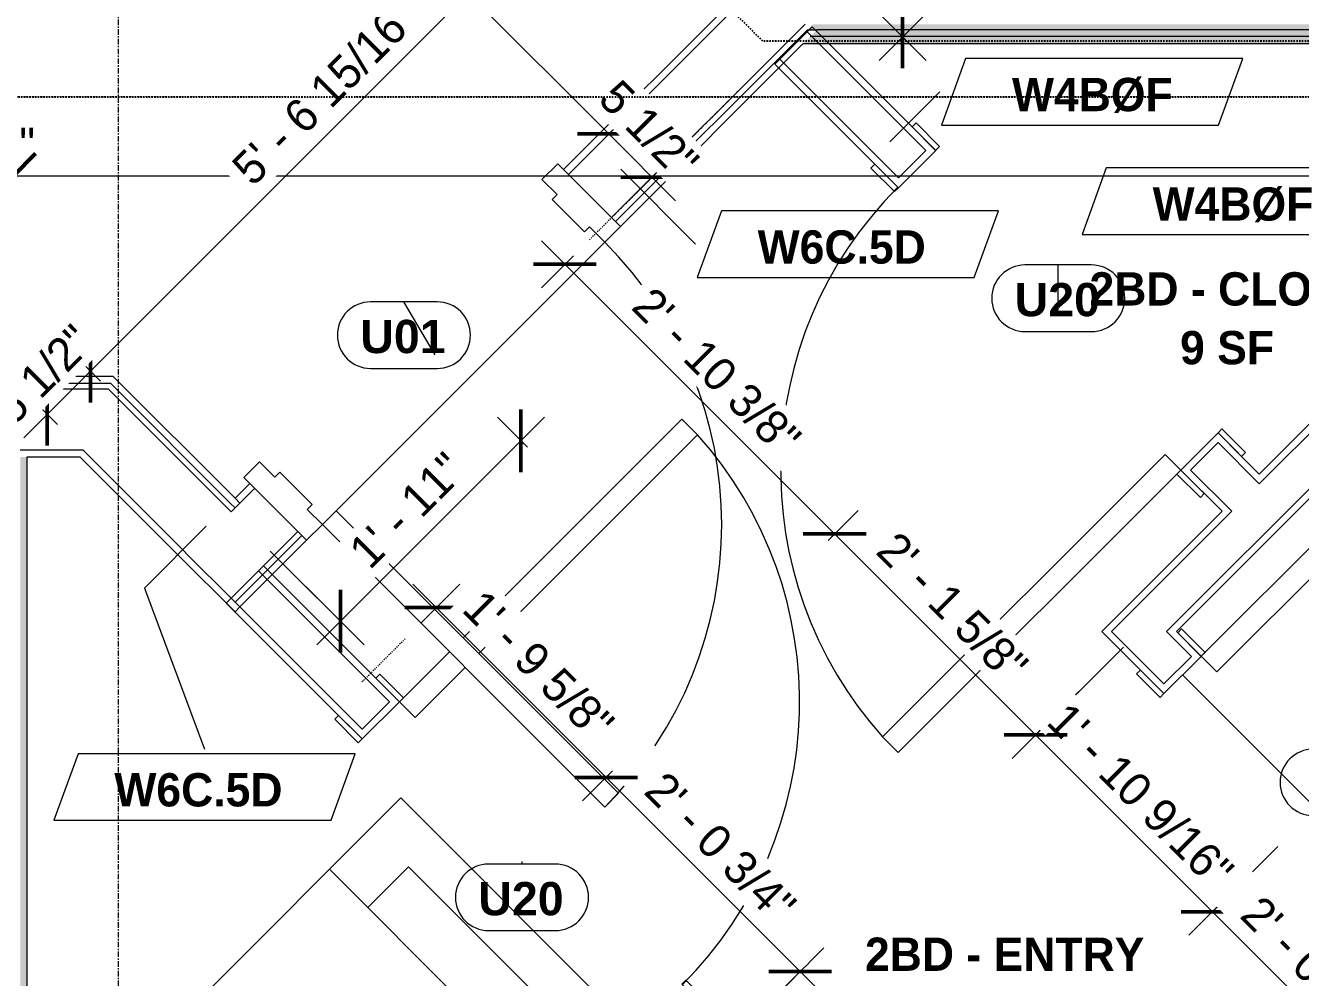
# Model space of a CAD drawing. Header units: inches. Extents: x -4058 to -1781, y 9814 to 12264.
# Drawn here: x -2508.7 to -2393.8, y 11593.7 to 11679.5 of the extents above; entities that cross this region are included whole.
import ezdxf

# ---------------------------------------------------------------- set-up
doc = ezdxf.new("R2010")
doc.units = ezdxf.units.IN
doc.header["$MEASUREMENT"] = 0
for name, pattern in [('Aligning Line 1_8_', [0.25, 0.125, -0.125]), ('Dash 3_32_', [0.1875, 0.09375, -0.09375]), ('Dash_2_', [0.25, 0.125, -0.125]), ('Grid Line 1_2_', [0.875, 0.5, -0.125, 0.125, -0.125])]:
    doc.linetypes.add(name, pattern=pattern)
for name, color, linetype, lineweight in [('0-1', 7, 'Continuous', 5), ('0-2', 7, 'Continuous', 9), ('A-ANNO-DIMS', 211, 'Continuous', 9), ('A-ANNO-DIMS-32', 211, 'Continuous', 9), ('A-AREA-IDEN', 2, 'Continuous', 9), ('A-DETL-1', 90, 'Dash 3_32_', 9), ('A-DOOR-1', 7, 'Continuous', 9), ('A-DOOR-2', 31, 'Continuous', 9), ('A-DOOR-FRAM-1', 7, 'Continuous', 9), ('A-DOOR-IDEN', 31, 'Continuous', 9), ('A-FLOR-2', 192, 'Continuous', 9), ('A-WALL-1', 7, 'Continuous', 9), ('A-WALL-2', 113, 'Continuous', 9), ('A-WALL-IDEN', 211, 'Continuous', 9), ('G-ANNO-SYMB', 111, 'Aligning Line 1_8_', 9), ('I-WALL-1', 1, 'Continuous', 18), ('I-WALL-2', 10, 'Continuous', 5), ('I-WALL-3', 7, 'Continuous', 9), ('P-SANR-FIXT', 6, 'Continuous', 9), ('S-GRID-1', 1, 'Grid Line 1_2_', 9)]:
    doc.layers.add(name, color=color, linetype=linetype, lineweight=lineweight)
doc.layers.add('0-3', color=250, linetype='Dash_2_')
doc.styles.add('Arial_B', font='arialbd.ttf', dxfattribs={"height": 3})
doc.styles.add('Century Gothic', font='ufonts.com_century-gothic.ttf', dxfattribs={"height": 3})
doc.styles.add('Century Gothic_B_1', font='GOTHICB.TTF', dxfattribs={"height": 3})
doc.dimstyles.new('THE_DIMENSION_STRING', dxfattribs={"dimscale": 12, "dimtxt": 3.132505, "dimasz": 0.333333, "dimexe": 0.25, "dimexo": 0.166667, "dimgap": 0.041667, "dimtad": 1, "dimdec": 4, "dimrnd": 0.0625, "dimzin": 3, "dimdsep": 46, "dimlunit": 4, "dimtxsty": 'Century Gothic', "dimblk1": 'OBLIQUE', "dimblk2": 'OBLIQUE', "dimsah": 1, "dimcen": 0.09, "dimdle": 0.25, "dimazin": 0, "dimtfac": 1, "dimtdec": 4, "dimtix": 1, "dimtmove": 0, "dimatfit": 3, "dimfxl": 1, "dimtvp": 1, "dimtfill": 1, "dimfrac": 2, "dimtolj": 1, "dimtzin": 0, "dimarcsym": 2})
doc.dimstyles.new('THE_DIMENSION_STRING_3', dxfattribs={"dimscale": 12, "dimtxt": 3.132505, "dimasz": 0.333333, "dimexe": 0.25, "dimexo": 0.166667, "dimgap": 0.041667, "dimtad": 1, "dimdec": 4, "dimrnd": 0.0625, "dimzin": 3, "dimdsep": 46, "dimlunit": 4, "dimtxsty": 'Century Gothic', "dimblk1": 'OBLIQUE', "dimblk2": 'OBLIQUE', "dimsah": 1, "dimcen": 0.09, "dimdle": 0.25, "dimazin": 0, "dimtfac": 1, "dimtdec": 4, "dimtix": 1, "dimtmove": 0, "dimatfit": 3, "dimfxl": 1, "dimtvp": 1, "dimtfill": 1, "dimfrac": 2, "dimtolj": 1, "dimtzin": 0, "dimarcsym": 2})
doc.dimstyles.new('THE_DIMENSION_STRING_4', dxfattribs={"dimscale": 12, "dimtxt": 3.132505, "dimasz": 0.333333, "dimexe": 0.25, "dimexo": 0.166667, "dimgap": 0.041667, "dimtad": 1, "dimdec": 4, "dimrnd": 0.0625, "dimzin": 3, "dimdsep": 46, "dimlunit": 4, "dimtxsty": 'Century Gothic', "dimblk1": 'OBLIQUE', "dimblk2": 'OBLIQUE', "dimsah": 1, "dimcen": 0.09, "dimdle": 0.25, "dimazin": 0, "dimtfac": 1, "dimtdec": 4, "dimtix": 1, "dimtmove": 0, "dimatfit": 3, "dimfxl": 1, "dimtvp": 1, "dimtfill": 1, "dimfrac": 2, "dimtolj": 1, "dimtzin": 0, "dimarcsym": 2})

# ---------------------------------------------------------------- blocks, each defined once
blk = doc.blocks.new('HOLLOW METAL - UNIT DOOR-2191978-UNIT PLANS - 1ST FLOOR')
at = {"layer": 'A-DOOR-1'}
for p, q in [((18, 39.875), (16.25, 39.875)), ((16.25, 39.875), (16.25, 3.875)), ((18, 3.875), (18, 39.875)), ((16.25, 3.875), (18, 3.875))]:
    blk.add_line(p, q, dxfattribs=at)
blk.add_arc((18, 3.875), 36, 90, 180, dxfattribs=at)
at = {"layer": 'A-DOOR-FRAM-1'}
for p, q in [((-18, 3.875), (-20, 3.875)), ((-20, 3.875), (-20, -4.125)), ((-18, 1.9375), (-18, 3.875)), ((18, 3.875), (18, 1.9375)), ((20, 3.875), (18, 3.875)), ((20, -4.125), (20, 3.875)), ((-17.375, 1.9375), (-18, 1.9375)), ((-17.375, -2.1875), (-17.375, 1.9375)), ((18, 1.9375), (17.375, 1.9375)), ((17.375, 1.9375), (17.375, -2.1875)), ((-18, -4.125), (-18, -2.1875)), ((-18, -2.1875), (-17.375, -2.1875)), ((17.375, -2.1875), (18, -2.1875)), ((18, -2.1875), (18, -4.125)), ((-20, -4.125), (-18, -4.125)), ((18, -4.125), (20, -4.125))]:
    blk.add_line(p, q, dxfattribs=at)
blk = doc.blocks.new('CTR - 1st Phase - Common Walls_rvt-1-UNIT PLANS - 1ST FLOOR')
at = {"layer": 'I-WALL-1'}
blk.add_hatch(color=256, dxfattribs=at).paths.add_polyline_path([(-2104.82, 11677.86), (-2104.82, 11678.49), (-2437.97, 11678.49), (-2438.6, 11677.86), (-2156.62, 11677.86)], flags=0)
at = {"layer": 'I-WALL-2'}
for points in [[(-2104.82, 11679.11), (-2104.82, 11679.61), (-2437.73, 11679.61), (-2438.23, 11679.11), (-2156.62, 11679.11)], [(-2104.82, 11678.49), (-2104.82, 11679.11), (-2437.35, 11679.11), (-2437.97, 11678.49), (-2156.62, 11678.49)], [(-2509.19, 11284.29), (-2508.56, 11284.29), (-2508.56, 11419.93), (-2508.68, 11419.93), (-2508.68, 11479.93), (-2508.56, 11479.93), (-2508.56, 11520.68), (-2508.69, 11520.68), (-2508.69, 11559.18), (-2508.56, 11559.18), (-2508.56, 11640.61), (-2509.19, 11640.61), (-2509.19, 11286.71)]]:
    blk.add_hatch(color=256, dxfattribs=at).paths.add_polyline_path(points, flags=0)
at = {"layer": 'A-WALL-1'}
for p, q in [((-2443.64, 11682.19), (-2459.78, 11666.05)), ((-2438.44, 11679.61), (-2455.89, 11662.17)), ((-2438.23, 11679.11), (-2455.53, 11661.81)), ((-2438.23, 11679.11), (-2437.35, 11679.11)), ((-2104.82, 11678.49), (-2437.97, 11678.49)), ((-2104.82, 11679.11), (-2437.35, 11679.11)), ((-2510.43, 11647.24), (-2501.77, 11647.24)), ((-2509.05, 11646.74), (-2501.27, 11646.74)), ((-2501.77, 11647.24), (-2501.06, 11647.24)), ((-2501.27, 11646.74), (-2490.62, 11636.09)), ((-2501.06, 11647.24), (-2490.27, 11636.44)), ((-2509.19, 11641.24), (-2504.43, 11641.24)), ((-2504.43, 11641.24), (-2503.55, 11641.24)), ((-2503.55, 11641.24), (-2494.51, 11632.2)), ((-2488.06, 11637.77), (-2489.39, 11636.44)), ((-2490.18, 11635.65), (-2490.62, 11636.09)), ((-2489.83, 11636), (-2490.27, 11636.44)), ((-2489.83, 11636), (-2490.18, 11635.65)), ((-2489.83, 11636), (-2490.18, 11635.65)), ((-2489.39, 11636.44), (-2489.83, 11636.89)), ((-2489.39, 11636.44), (-2489.83, 11636)), ((-2489.39, 11636.44), (-2489.83, 11636)), ((-2484.17, 11633.88), (-2490.18, 11627.87)), ((-2483.82, 11633.53), (-2489.83, 11627.52)), ((-2494.07, 11631.76), (-2494.51, 11632.2)), ((-2490.18, 11627.87), (-2494.07, 11631.76)), ((-2489.83, 11627.52), (-2490.18, 11627.87)), ((-2489.39, 11627.08), (-2489.83, 11627.52))]:
    blk.add_line(p, q, dxfattribs=at)
at = {"layer": 'I-WALL-3'}
for p, q in [((-2444.08, 11682.64), (-2460.22, 11666.5)), ((-2455.09, 11661.37), (-2438.6, 11677.86)), ((-2438.6, 11677.86), (-2104.82, 11677.86)), ((-2501.69, 11647.86), (-2511.06, 11647.86)), ((-2500.81, 11647.86), (-2501.69, 11647.86)), ((-2489.83, 11636.89), (-2500.81, 11647.86)), ((-2508.56, 11559.18), (-2508.56, 11640.61)), ((-2508.56, 11640.61), (-2503.81, 11640.61)), ((-2503.81, 11640.61), (-2494.95, 11631.76)), ((-2488.5, 11638.21), (-2489.83, 11636.89)), ((-2489.39, 11627.08), (-2483.38, 11633.09)), ((-2494.95, 11631.76), (-2489.83, 11626.63)), ((-2489.83, 11626.63), (-2489.39, 11627.08))]:
    blk.add_line(p, q, dxfattribs=at)
at = {"layer": '0-2', "rotation": 225.0000000000045}
blk.add_blockref('HOLLOW METAL - UNIT DOOR-2191978-UNIT PLANS - 1ST FLOOR', (-2471.97, 11649.97), dxfattribs=at)
blk = doc.blocks.new('SWING - SINGLE - FLUSH - SWING - FLUSH - 2-10 x 6-8 - PRIVACY-V44-UNIT PLANS - 1ST FLOOR')
at = {"layer": 'A-DOOR-2'}
for p, q in [((-20, 2.37), (-20, 2.87)), ((-20, 2.87), (-17, 2.87)), ((-17, 2.37), (-20, 2.37)), ((-17, 2.87), (-17, 2.37)), ((17, 2.37), (17, 2.87)), ((17, 2.87), (20, 2.87)), ((20, 2.37), (17, 2.37)), ((20, 2.87), (20, 2.37)), ((-20, -2.38), (-17, -2.38)), ((-20, -2.88), (-20, -2.38)), ((-17, -2.88), (-20, -2.88)), ((-17, -2.38), (-17, -2.88)), ((15, -2.38), (15, -36.38)), ((17, -2.38), (15, -2.38)), ((17, -2.38), (17, -36.38)), ((17, -2.38), (20, -2.38)), ((17, -2.88), (17, -2.38)), ((20, -2.88), (17, -2.88)), ((20, -2.38), (20, -2.88)), ((17, -36.38), (15, -36.38))]:
    blk.add_line(p, q, dxfattribs=at)
blk.add_arc((17, -2.38), 34.07, 180, 266.6343, dxfattribs=at)
blk = doc.blocks.new('SWING - SINGLE - FLUSH - SWING - FLUSH - 3-0 x 6-8 - PASSAGE-4202137-UNIT PLANS - 1ST FLOOR')
at = {"layer": 'A-DOOR-2'}
for p, q in [((-21, 2.37), (-21, 2.87)), ((-21, 2.87), (-18, 2.87)), ((-18, 2.37), (-21, 2.37)), ((-18, 2.87), (-18, 2.37)), ((18, 2.37), (18, 2.87)), ((18, 2.87), (21, 2.87)), ((21, 2.37), (18, 2.37)), ((21, 2.87), (21, 2.37)), ((-21, -2.38), (-18, -2.38)), ((-21, -2.88), (-21, -2.38)), ((-18, -2.88), (-21, -2.88)), ((-18, -2.38), (-18, -2.88)), ((16, -2.38), (16, -38.39)), ((18, -2.38), (16, -2.38)), ((18, -2.38), (18, -38.39)), ((18, -2.38), (21, -2.38)), ((18, -2.88), (18, -2.38)), ((21, -2.88), (18, -2.88)), ((21, -2.38), (21, -2.88)), ((18, -38.39), (16, -38.39))]:
    blk.add_line(p, q, dxfattribs=at)
blk.add_arc((18, -2.38), 36.07, 180, 266.8211, dxfattribs=at)
blk = doc.blocks.new('SWING - SINGLE - FLUSH - SWING - FLUSH - 3-0 x 6-8 - PASSAGE-4202139-UNIT PLANS - 1ST FLOOR')
at = {"layer": 'A-DOOR-2'}
for p, q in [((-21, 2.37), (-21, 2.87)), ((-21, 2.87), (-18, 2.87)), ((-18, 2.37), (-21, 2.37)), ((-18, 2.87), (-18, 2.37)), ((18, 2.37), (18, 2.87)), ((18, 2.87), (21, 2.87)), ((21, 2.37), (18, 2.37)), ((21, 2.87), (21, 2.37)), ((-21, -2.38), (-18, -2.38)), ((-21, -2.88), (-21, -2.38)), ((-18, -2.88), (-21, -2.88)), ((-18, -2.38), (-18, -2.88)), ((16, -2.38), (16, -8.75)), ((18, -2.38), (16, -2.38)), ((18, -2.38), (18, -8.75)), ((18, -2.38), (21, -2.38)), ((18, -2.88), (18, -2.38)), ((21, -2.88), (18, -2.88)), ((21, -2.38), (21, -2.88)), ((16, -10.5), (16, -38.39)), ((18, -10.5), (18, -38.39)), ((18, -38.39), (16, -38.39))]:
    blk.add_line(p, q, dxfattribs=at)
blk.add_arc((18, -2.38), 36.07, 180, 266.8211, dxfattribs=at)
blk = doc.blocks.new('Stacked Washer and Dryer - 26_x25_ - Private-1352637-UNIT PLANS - 1ST FLOOR')
at = {"layer": 'P-SANR-FIXT'}
for p, q in [((0, 13.625), (32.4375, 13.625)), ((0, 13.625), (0, -13.625)), ((23.34375, 13.625), (23.34375, -13.625)), ((32.4375, 13.625), (32.4375, -13.625)), ((23.34375, 8.75), (28.53125, 8.75)), ((28.53125, 8.75), (28.53125, -8.75)), ((28.53125, -8.75), (23.34375, -8.75)), ((32.4375, -13.625), (0, -13.625))]:
    blk.add_line(p, q, dxfattribs=at)
blk = doc.blocks.new('DIMBLOCK219-UNIT PLANS - 1ST FLOOR')
at = {"layer": 'A-ANNO-DIMS-32'}
for p, q in [((-2395.84, 11605.48), (-2403.84, 11597.48)), ((-2401.72, 11599.6), (-2395.84, 11605.48)), ((-2384.42, 11582.31), (-2401.72, 11599.6)), ((-2373.33, 11593.4), (-2386.54, 11580.19)), ((-2384.42, 11582.31), (-2373.33, 11593.4))]:
    blk.add_line(p, q, dxfattribs=at)
at = {"layer": 'A-ANNO-DIMS-32', "lineweight": 50}
for p, q in [((-2401.72, 11599.6), (-2404.55, 11599.6)), ((-2401.72, 11599.6), (-2398.89, 11599.6)), ((-2384.42, 11582.31), (-2387.25, 11582.31)), ((-2384.42, 11582.31), (-2381.59, 11582.31))]:
    blk.add_line(p, q, dxfattribs=at)
at = {"layer": 'A-ANNO-DIMS-32', "color": 0, "insert": (-2397.24, 11601.27), "char_height": 3, "width": 24.5827, "attachment_point": 1, "rotation": 315, "line_spacing_factor": 0.984502, "style": 'Century Gothic', "bg_fill": 3, "box_fill_scale": 1.25, "bg_fill_color": 256, "bg_fill_true_color": 13158600, "bg_fill_transparency": 0}
blk.add_mtext('2\' - 0 7/16"', dxfattribs=at)
blk = doc.blocks.new('_Oblique')
at = {"color": 0, "linetype": 'ByBlock', "lineweight": -2}
blk.add_line((-0.5, -0.5), (0.5, 0.5), dxfattribs=at)
blk = doc.blocks.new('DIMBLOCK220-UNIT PLANS - 1ST FLOOR')
at = {"layer": 'A-ANNO-DIMS-32'}
for p, q in [((-2409.75, 11623.45), (-2419.78, 11613.42)), ((-2417.66, 11615.54), (-2409.75, 11623.45)), ((-2401.72, 11599.6), (-2417.66, 11615.54)), ((-2395.84, 11605.48), (-2403.84, 11597.48)), ((-2401.72, 11599.6), (-2395.84, 11605.48))]:
    blk.add_line(p, q, dxfattribs=at)
at = {"layer": 'A-ANNO-DIMS-32', "lineweight": 50}
for p, q in [((-2417.66, 11615.54), (-2420.49, 11615.54)), ((-2417.66, 11615.54), (-2414.83, 11615.54)), ((-2401.72, 11599.6), (-2404.55, 11599.6)), ((-2401.72, 11599.6), (-2398.89, 11599.6))]:
    blk.add_line(p, q, dxfattribs=at)
at = {"layer": 'A-ANNO-DIMS-32', "color": 0, "insert": (-2414.68, 11618.71), "char_height": 3, "width": 27.387, "attachment_point": 1, "rotation": 315, "line_spacing_factor": 0.984502, "style": 'Century Gothic', "bg_fill": 3, "box_fill_scale": 1.25, "bg_fill_color": 256, "bg_fill_true_color": 13158600, "bg_fill_transparency": 0}
blk.add_mtext('1\' - 10 9/16"', dxfattribs=at)
blk = doc.blocks.new('DIMBLOCK221-UNIT PLANS - 1ST FLOOR')
at = {"layer": 'A-ANNO-DIMS-32'}
for p, q in [((-2436.36, 11633.08), (-2433.66, 11635.78)), ((-2435.78, 11633.66), (-2436.36, 11633.08)), ((-2417.66, 11615.54), (-2435.78, 11633.66)), ((-2409.75, 11623.45), (-2419.78, 11613.42)), ((-2417.66, 11615.54), (-2409.75, 11623.45))]:
    blk.add_line(p, q, dxfattribs=at)
at = {"layer": 'A-ANNO-DIMS-32', "lineweight": 50}
for p, q in [((-2435.78, 11633.66), (-2438.61, 11633.66)), ((-2435.78, 11633.66), (-2432.95, 11633.66)), ((-2417.66, 11615.54), (-2420.49, 11615.54)), ((-2417.66, 11615.54), (-2414.83, 11615.54))]:
    blk.add_line(p, q, dxfattribs=at)
at = {"layer": 'A-ANNO-DIMS-32', "color": 0, "insert": (-2430.06, 11634.09), "char_height": 3, "width": 21.7784, "attachment_point": 1, "rotation": 315, "line_spacing_factor": 0.984502, "style": 'Century Gothic', "bg_fill": 3, "box_fill_scale": 1.25, "bg_fill_color": 256, "bg_fill_true_color": 13158600, "bg_fill_transparency": 0}
blk.add_mtext('2\' - 1 5/8"', dxfattribs=at)
blk = doc.blocks.new('DIMBLOCK222-UNIT PLANS - 1ST FLOOR')
at = {"layer": 'A-ANNO-DIMS-32'}
for p, q in [((-2435.78, 11633.66), (-2462.21, 11660.09)), ((-2459.33, 11658.73), (-2462.21, 11655.85)), ((-2460.08, 11657.97), (-2459.33, 11658.73)), ((-2436.36, 11633.08), (-2433.66, 11635.78)), ((-2435.78, 11633.66), (-2436.36, 11633.08))]:
    blk.add_line(p, q, dxfattribs=at)
at = {"layer": 'A-ANNO-DIMS-32', "lineweight": 50}
for p, q in [((-2460.08, 11657.97), (-2462.91, 11657.97)), ((-2460.08, 11657.97), (-2457.26, 11657.97)), ((-2435.78, 11633.66), (-2438.61, 11633.66)), ((-2435.78, 11633.66), (-2432.95, 11633.66))]:
    blk.add_line(p, q, dxfattribs=at)
at = {"layer": 'A-ANNO-DIMS-32', "color": 0, "insert": (-2452.1, 11656.13), "char_height": 3, "width": 24.5827, "attachment_point": 1, "rotation": 315, "line_spacing_factor": 0.984502, "style": 'Century Gothic', "bg_fill": 3, "box_fill_scale": 1.25, "bg_fill_color": 256, "bg_fill_true_color": 13158600, "bg_fill_transparency": 0}
blk.add_mtext('2\' - 10 3/8"', dxfattribs=at)
blk = doc.blocks.new('DIMBLOCK250-UNIT PLANS - 1ST FLOOR')
at = {"layer": 'A-ANNO-DIMS-32'}
for p, q in [((-2411.95, 11712.93), (-2401.44, 11702.43)), ((-2403.57, 11704.55), (-2411.95, 11712.93)), ((-2431.77, 11676.34), (-2403.57, 11704.55)), ((-2438.74, 11687.55), (-2427.53, 11676.34)), ((-2429.65, 11678.46), (-2438.74, 11687.55))]:
    blk.add_line(p, q, dxfattribs=at)
at = {"layer": 'A-ANNO-DIMS-32', "lineweight": 50}
for p, q in [((-2403.57, 11704.55), (-2403.57, 11707.38)), ((-2403.57, 11704.55), (-2403.57, 11701.72)), ((-2429.65, 11678.46), (-2429.65, 11681.29)), ((-2429.65, 11678.46), (-2429.65, 11675.64))]:
    blk.add_line(p, q, dxfattribs=at)
at = {"layer": 'A-ANNO-DIMS-32', "color": 0, "insert": (-2426.1, 11688.16), "char_height": 3, "width": 21.7784, "attachment_point": 1, "rotation": 45, "line_spacing_factor": 0.984502, "style": 'Century Gothic', "bg_fill": 3, "box_fill_scale": 1.25, "bg_fill_color": 256, "bg_fill_true_color": 13158600, "bg_fill_transparency": 0}
blk.add_mtext('3\' - 0 7/8"', dxfattribs=at)
blk = doc.blocks.new('DIMBLOCK260-UNIT PLANS - 1ST FLOOR')
at = {"layer": 'A-ANNO-DIMS-32'}
for p, q in [((-2473.8, 11629.14), (-2456.38, 11611.72)), ((-2473.08, 11625.62), (-2469.56, 11629.14)), ((-2471.68, 11627.02), (-2473.08, 11625.62)), ((-2455.79, 11612.3), (-2458.5, 11609.6)), ((-2456.38, 11611.72), (-2455.79, 11612.3))]:
    blk.add_line(p, q, dxfattribs=at)
at = {"layer": 'A-ANNO-DIMS-32', "lineweight": 50}
for p, q in [((-2471.68, 11627.02), (-2474.51, 11627.02)), ((-2471.68, 11627.02), (-2468.85, 11627.02)), ((-2456.38, 11611.72), (-2459.2, 11611.72)), ((-2456.38, 11611.72), (-2453.55, 11611.72))]:
    blk.add_line(p, q, dxfattribs=at)
at = {"layer": 'A-ANNO-DIMS-32', "color": 0, "insert": (-2467.37, 11628.86), "char_height": 3, "width": 21.7784, "attachment_point": 1, "rotation": 315, "line_spacing_factor": 0.984502, "style": 'Century Gothic', "bg_fill": 3, "box_fill_scale": 1.25, "bg_fill_color": 256, "bg_fill_true_color": 13158600, "bg_fill_transparency": 0}
blk.add_mtext('1\' - 9 5/8"', dxfattribs=at)
blk = doc.blocks.new('DIMBLOCK261-UNIT PLANS - 1ST FLOOR')
at = {"layer": 'A-ANNO-DIMS-32'}
for p, q in [((-2455.79, 11612.3), (-2458.5, 11609.6)), ((-2456.38, 11611.72), (-2455.79, 11612.3)), ((-2456.38, 11611.72), (-2438.88, 11594.22)), ((-2445.05, 11588.04), (-2436.76, 11596.34)), ((-2438.88, 11594.22), (-2445.05, 11588.04))]:
    blk.add_line(p, q, dxfattribs=at)
at = {"layer": 'A-ANNO-DIMS-32', "lineweight": 50}
for p, q in [((-2456.38, 11611.72), (-2459.2, 11611.72)), ((-2456.38, 11611.72), (-2453.55, 11611.72)), ((-2438.88, 11594.22), (-2441.7, 11594.22)), ((-2438.88, 11594.22), (-2436.05, 11594.22))]:
    blk.add_line(p, q, dxfattribs=at)
at = {"layer": 'A-ANNO-DIMS-32', "color": 0, "insert": (-2450.97, 11612.46), "char_height": 3, "width": 21.7784, "attachment_point": 1, "rotation": 315, "line_spacing_factor": 0.984502, "style": 'Century Gothic', "bg_fill": 3, "box_fill_scale": 1.25, "bg_fill_color": 256, "bg_fill_true_color": 13158600, "bg_fill_transparency": 0}
blk.add_mtext('2\' - 0 3/4"', dxfattribs=at)
blk = doc.blocks.new('DIMBLOCK262-UNIT PLANS - 1ST FLOOR')
at = {"layer": 'A-ANNO-DIMS-32'}
for p, q in [((-2445.05, 11588.04), (-2436.76, 11596.34)), ((-2438.88, 11594.22), (-2445.05, 11588.04)), ((-2438.88, 11594.22), (-2408.47, 11563.81)), ((-2414.65, 11557.64), (-2406.35, 11565.94)), ((-2408.47, 11563.81), (-2414.65, 11557.64))]:
    blk.add_line(p, q, dxfattribs=at)
at = {"layer": 'A-ANNO-DIMS-32', "lineweight": 50}
for p, q in [((-2438.88, 11594.22), (-2441.7, 11594.22)), ((-2438.88, 11594.22), (-2436.05, 11594.22)), ((-2408.47, 11563.81), (-2411.3, 11563.81)), ((-2408.47, 11563.81), (-2405.64, 11563.81))]:
    blk.add_line(p, q, dxfattribs=at)
at = {"layer": 'A-ANNO-DIMS-32', "color": 0, "insert": (-2424.31, 11585.8), "char_height": 3, "width": 12.5897, "attachment_point": 1, "rotation": 315, "line_spacing_factor": 0.984502, "style": 'Century Gothic', "bg_fill": 3, "box_fill_scale": 1.25, "bg_fill_color": 256, "bg_fill_true_color": 13158600, "bg_fill_transparency": 0}
blk.add_mtext('3\' - 7"', dxfattribs=at)
blk = doc.blocks.new('Wall Tag - Arch Wall-3956453-UNIT PLANS - 1ST FLOOR')
at = {"layer": 'A-WALL-IDEN'}
for p, q in [((-0.3561, 0.0937), (-0.4244, -0.0937)), ((0.4244, 0.0937), (-0.3561, 0.0937)), ((0.3561, -0.0937), (0.4244, 0.0937)), ((-0.4244, -0.0937), (0.3561, -0.0937))]:
    blk.add_line(p, q, dxfattribs=at)
blk = doc.blocks.new('Door Tag - Type Mark-2601225-UNIT PLANS - 1ST FLOOR')
at = {"layer": 'A-DOOR-IDEN'}
for p, q in [((0.09375, 0.09375), (-0.09375, 0.09375)), ((-0.09375, -0.09375), (0.09375, -0.09375))]:
    blk.add_line(p, q, dxfattribs=at)
for centre, start, end in [((-0.09375, 0), 90, 270), ((0.09375, 0), 270, 90)]:
    blk.add_arc(centre, 0.09375, start, end, dxfattribs=at)
blk = doc.blocks.new('DIMBLOCK867-UNIT PLANS - 1ST FLOOR')
at = {"layer": 'A-ANNO-DIMS-32'}
for p, q in [((-2501.98, 11718.56), (-2505.6, 11714.94)), ((-2503.48, 11717.06), (-2501.98, 11718.56)), ((-2503.48, 11717.06), (-2456.12, 11669.71)), ((-2455.54, 11670.29), (-2458.24, 11667.59)), ((-2456.12, 11669.71), (-2455.54, 11670.29))]:
    blk.add_line(p, q, dxfattribs=at)
at = {"layer": 'A-ANNO-DIMS-32', "lineweight": 50}
for p, q in [((-2503.48, 11717.06), (-2506.3, 11717.06)), ((-2503.48, 11717.06), (-2500.65, 11717.06)), ((-2456.12, 11669.71), (-2458.95, 11669.71)), ((-2456.12, 11669.71), (-2453.29, 11669.71))]:
    blk.add_line(p, q, dxfattribs=at)
at = {"layer": 'A-ANNO-DIMS-32', "color": 0, "insert": (-2484.8, 11704.53), "char_height": 3, "width": 27.387, "attachment_point": 1, "rotation": 315, "line_spacing_factor": 0.984502, "style": 'Century Gothic', "bg_fill": 3, "box_fill_scale": 1.25, "bg_fill_color": 256, "bg_fill_true_color": 13158600, "bg_fill_transparency": 0}
blk.add_mtext('5\' - 6 15/16"', dxfattribs=at)
blk = doc.blocks.new('DIMBLOCK868-UNIT PLANS - 1ST FLOOR')
at = {"layer": 'A-ANNO-DIMS-32', "lineweight": 50}
for p, q in [((-2456.12, 11669.71), (-2458.95, 11669.71)), ((-2456.12, 11669.71), (-2453.29, 11669.71)), ((-2452.23, 11665.82), (-2455.06, 11665.82)), ((-2452.23, 11665.82), (-2449.41, 11665.82))]:
    blk.add_line(p, q, dxfattribs=at)
at = {"layer": 'A-ANNO-DIMS-32'}
for p, q in [((-2455.54, 11670.29), (-2458.24, 11667.59)), ((-2456.12, 11669.71), (-2455.54, 11670.29)), ((-2456.12, 11669.71), (-2450.11, 11663.7)), ((-2451.65, 11666.4), (-2454.36, 11663.7)), ((-2452.23, 11665.82), (-2451.65, 11666.4))]:
    blk.add_line(p, q, dxfattribs=at)
at = {"layer": 'A-ANNO-DIMS-32', "color": 0, "insert": (-2455.1, 11674.83), "char_height": 3, "width": 13.5444, "attachment_point": 1, "rotation": 315, "line_spacing_factor": 0.984502, "style": 'Century Gothic', "bg_fill": 3, "box_fill_scale": 1.25, "bg_fill_color": 256, "bg_fill_true_color": 13158600, "bg_fill_transparency": 0}
blk.add_mtext('5 1/2"', dxfattribs=at)
blk = doc.blocks.new('DIMBLOCK882-UNIT PLANS - 1ST FLOOR')
at = {"layer": 'A-ANNO-DIMS-32'}
for p, q in [((-2515.31, 11646.24), (-2515.31, 11668.94)), ((-2509.81, 11646.24), (-2509.81, 11668.94)), ((-2515.31, 11665.94), (-2509.81, 11665.94)), ((-2515.31, 11665.94), (-2515.31, 11646.24)), ((-2509.81, 11665.94), (-2509.81, 11646.24))]:
    blk.add_line(p, q, dxfattribs=at)
at = {"layer": 'A-ANNO-DIMS-32', "lineweight": 50}
for p, q in [((-2515.31, 11665.94), (-2513.31, 11667.94)), ((-2509.81, 11665.94), (-2507.81, 11667.94)), ((-2515.31, 11665.94), (-2517.31, 11663.94)), ((-2509.81, 11665.94), (-2511.81, 11663.94))]:
    blk.add_line(p, q, dxfattribs=at)
at = {"layer": 'A-ANNO-DIMS-32', "color": 0, "insert": (-2518.2, 11670.28), "char_height": 3, "width": 13.5444, "attachment_point": 1, "line_spacing_factor": 0.984502, "style": 'Century Gothic', "bg_fill": 3, "box_fill_scale": 1.25, "bg_fill_color": 256, "bg_fill_true_color": 13158600, "bg_fill_transparency": 0}
blk.add_mtext('5 1/2"', dxfattribs=at)
blk = doc.blocks.new('DIMBLOCK883-UNIT PLANS - 1ST FLOOR')
at = {"layer": 'A-ANNO-DIMS-32'}
for p, q in [((-2509.81, 11646.24), (-2509.81, 11668.94)), ((-2509.81, 11665.94), (-2104.82, 11665.94)), ((-2509.81, 11665.94), (-2509.81, 11646.24)), ((-2104.82, 11666.77), (-2104.82, 11662.94)), ((-2104.82, 11665.94), (-2104.82, 11666.77))]:
    blk.add_line(p, q, dxfattribs=at)
at = {"layer": 'A-ANNO-DIMS-32', "lineweight": 50}
for p, q in [((-2509.81, 11665.94), (-2507.81, 11667.94)), ((-2104.82, 11665.94), (-2102.82, 11667.94)), ((-2509.81, 11665.94), (-2511.81, 11663.94)), ((-2104.82, 11665.94), (-2106.82, 11663.94))]:
    blk.add_line(p, q, dxfattribs=at)
at = {"layer": 'A-ANNO-DIMS-32', "color": 0, "insert": (-2313.73, 11670.28), "char_height": 3, "width": 15.394, "attachment_point": 1, "line_spacing_factor": 0.984502, "style": 'Century Gothic', "bg_fill": 3, "box_fill_scale": 1.25, "bg_fill_color": 256, "bg_fill_true_color": 13158600, "bg_fill_transparency": 0}
blk.add_mtext('33\' - 9"', dxfattribs=at)
blk = doc.blocks.new('DIMBLOCK887-UNIT PLANS - 1ST FLOOR')
at = {"layer": 'A-ANNO-DIMS-32'}
for p, q in [((-2461.94, 11644.18), (-2482.45, 11623.67)), ((-2463.47, 11641.47), (-2466.18, 11644.18)), ((-2464.06, 11642.06), (-2463.47, 11641.47)), ((-2486.65, 11632.11), (-2478.2, 11623.67)), ((-2480.32, 11625.79), (-2486.65, 11632.11))]:
    blk.add_line(p, q, dxfattribs=at)
at = {"layer": 'A-ANNO-DIMS-32', "lineweight": 50}
for p, q in [((-2464.06, 11642.06), (-2464.06, 11644.88)), ((-2464.06, 11642.06), (-2464.06, 11639.23)), ((-2480.32, 11625.79), (-2480.32, 11628.62)), ((-2480.32, 11625.79), (-2480.32, 11622.96))]:
    blk.add_line(p, q, dxfattribs=at)
at = {"layer": 'A-ANNO-DIMS-32', "color": 0, "insert": (-2479.8, 11632.46), "char_height": 3, "width": 15.394, "attachment_point": 1, "rotation": 45, "line_spacing_factor": 0.984502, "style": 'Century Gothic', "bg_fill": 3, "box_fill_scale": 1.25, "bg_fill_color": 256, "bg_fill_true_color": 13158600, "bg_fill_transparency": 0}
blk.add_mtext('1\' - 11"', dxfattribs=at)
blk = doc.blocks.new('DIMBLOCK968-UNIT PLANS - 1ST FLOOR')
at = {"layer": 'A-ANNO-DIMS-32', "lineweight": 50}
for p, q in [((-2455.53, 11695.67), (-2455.53, 11698.5)), ((-2455.53, 11695.67), (-2455.53, 11692.85)), ((-2502.87, 11648.33), (-2502.87, 11651.16)), ((-2502.87, 11648.33), (-2502.87, 11645.51))]:
    blk.add_line(p, q, dxfattribs=at)
at = {"layer": 'A-ANNO-DIMS-32'}
for p, q in [((-2454.94, 11695.09), (-2457.65, 11697.8)), ((-2455.53, 11695.67), (-2502.87, 11648.33)), ((-2455.53, 11695.67), (-2454.94, 11695.09)), ((-2501.95, 11647.42), (-2504.99, 11650.46)), ((-2502.87, 11648.33), (-2501.95, 11647.42))]:
    blk.add_line(p, q, dxfattribs=at)
at = {"layer": 'A-ANNO-DIMS-32', "color": 0, "insert": (-2490.34, 11667.01), "char_height": 3, "width": 27.387, "attachment_point": 1, "rotation": 45, "line_spacing_factor": 0.984502, "style": 'Century Gothic', "bg_fill": 3, "box_fill_scale": 1.25, "bg_fill_color": 256, "bg_fill_true_color": 13158600, "bg_fill_transparency": 0}
blk.add_mtext('5\' - 6 15/16"', dxfattribs=at)
blk = doc.blocks.new('DIMBLOCK969-UNIT PLANS - 1ST FLOOR')
at = {"layer": 'A-ANNO-DIMS-32', "lineweight": 50}
for p, q in [((-2502.87, 11648.33), (-2502.87, 11651.16)), ((-2502.87, 11648.33), (-2502.87, 11645.51)), ((-2506.76, 11644.45), (-2506.76, 11647.27)), ((-2506.76, 11644.45), (-2506.76, 11641.62))]:
    blk.add_line(p, q, dxfattribs=at)
at = {"layer": 'A-ANNO-DIMS-32'}
for p, q in [((-2501.95, 11647.42), (-2504.99, 11650.46)), ((-2502.87, 11648.33), (-2508.88, 11642.32)), ((-2502.87, 11648.33), (-2501.95, 11647.42)), ((-2505.84, 11643.53), (-2508.88, 11646.57)), ((-2506.76, 11644.45), (-2505.84, 11643.53))]:
    blk.add_line(p, q, dxfattribs=at)
at = {"layer": 'A-ANNO-DIMS-32', "color": 0, "insert": (-2511.87, 11645.47), "char_height": 3, "width": 13.5444, "attachment_point": 1, "rotation": 45, "line_spacing_factor": 0.984502, "style": 'Century Gothic', "bg_fill": 3, "box_fill_scale": 1.25, "bg_fill_color": 256, "bg_fill_true_color": 13158600, "bg_fill_transparency": 0}
blk.add_mtext('5 1/2"', dxfattribs=at)

msp = doc.modelspace()

# ---------------------------------------------------------------- linework, layer by layer
at = {"layer": '0-3'}
for p, q in [((-2442.25206, 11678.07195), (-2489.86434, 11725.68422)), ((-2092.28015, 11678.07195), (-2442.25206, 11678.07195))]:
    msp.add_line(p, q, dxfattribs=at)
at = {"layer": 'A-DETL-1'}
for p, q in [((-2444.51464, 11673.53722), (-2457.91237, 11660.13948)), ((-2474.49575, 11624.20623), (-2478.38484, 11620.31714))]:
    msp.add_line(p, q, dxfattribs=at)
at = {"layer": 'A-DOOR-IDEN'}
for p, q in [((-2415.61892, 11653.82323), (-2415.61892, 11657.90246)), ((-2463.96497, 11604.12951), (-2463.96497, 11603.90519))]:
    msp.add_line(p, q, dxfattribs=at)
at = {"layer": 'A-FLOR-2'}
for p, q in [((-2456.50514, 11659.95573), (-2480.72354, 11635.73732)), ((-2380.37378, 11596.90585), (-2404.41541, 11620.94748)), ((-2404.41541, 11620.94748), (-2380.37378, 11596.90585))]:
    msp.add_line(p, q, dxfattribs=at)
at = {"layer": 'A-WALL-2'}
for p, q in [((-2437.80245, 11679.36552), (-2441.16121, 11676.00676)), ((-2427.55135, 11668.23054), (-2438.24439, 11678.92358)), ((-2426.66746, 11668.23054), (-2437.80245, 11679.36552)), ((-2440.71927, 11676.44871), (-2430.02622, 11665.75566)), ((-2441.16121, 11676.00676), (-2430.02622, 11664.87178)), ((-2430.02622, 11664.87178), (-2426.66746, 11668.23054)), ((-2430.02622, 11665.75566), (-2427.55135, 11668.23054)), ((-2380.97069, 11655.58711), (-2397.49736, 11639.06043)), ((-2380.34569, 11655.32823), (-2397.49736, 11638.17655)), ((-2376.84569, 11653.87848), (-2405.85861, 11624.86556)), ((-2404.97473, 11624.86556), (-2376.22069, 11653.6196)), ((-2401.21162, 11642.77469), (-2404.57038, 11639.41593)), ((-2401.21162, 11641.89081), (-2403.68649, 11639.41593)), ((-2397.49736, 11639.06043), (-2401.21162, 11642.77469)), ((-2397.49736, 11638.17655), (-2401.21162, 11641.89081)), ((-2404.57038, 11639.41593), (-2400.85612, 11635.70168)), ((-2403.68649, 11639.41593), (-2399.97224, 11635.70168)), ((-2400.85612, 11635.70168), (-2411.69224, 11624.86556)), ((-2399.97224, 11635.70168), (-2410.80836, 11624.86556)), ((-2487.26428, 11630.78757), (-2490.62304, 11627.42882)), ((-2478.20622, 11620.84563), (-2487.70622, 11630.34563)), ((-2477.76428, 11621.28757), (-2487.26428, 11630.78757)), ((-2480.6811, 11618.37076), (-2490.1811, 11627.87076)), ((-2490.62304, 11627.42882), (-2481.12304, 11617.92882)), ((-2411.69224, 11624.86556), (-2406.09479, 11619.2681)), ((-2410.80836, 11624.86556), (-2406.09479, 11620.15199)), ((-2403.61992, 11622.62686), (-2405.85861, 11624.86556)), ((-2402.73604, 11622.62686), (-2404.97473, 11624.86556)), ((-2406.09479, 11619.2681), (-2402.73604, 11622.62686)), ((-2406.09479, 11620.15199), (-2403.61992, 11622.62686)), ((-2475.01352, 11618.53681), (-2477.76428, 11621.28757)), ((-2475.8974, 11618.53681), (-2478.20622, 11620.84563)), ((-2481.12304, 11617.92882), (-2478.37228, 11615.17806)), ((-2480.6811, 11618.37076), (-2478.37228, 11616.06194)), ((-2478.37228, 11615.17806), (-2475.01352, 11618.53681)), ((-2478.37228, 11616.06194), (-2475.8974, 11618.53681))]:
    msp.add_line(p, q, dxfattribs=at)
at = {"layer": 'A-WALL-IDEN'}
for p, q in [((-2430.81018, 11669.01449), (-2426.30713, 11673.51755)), ((-2492.42351, 11634.35581), (-2497.99502, 11628.78429)), ((-2497.99502, 11628.78429), (-2492.57161, 11614.26748))]:
    msp.add_line(p, q, dxfattribs=at)
at = {"layer": 'G-ANNO-SYMB'}
msp.add_line((-1939.7738, 11673.0624), (-3043.10454, 11673.0624), dxfattribs=at)

# ---------------------------------------------------------------- block references
at = {"layer": '0-1'}
msp.add_blockref('CTR - 1st Phase - Common Walls_rvt-1-UNIT PLANS - 1ST FLOOR', (0, 0), dxfattribs=at)
at = {"layer": 'A-DOOR-2'}
for name, p, rotation in [('SWING - SINGLE - FLUSH - SWING - FLUSH - 3-0 x 6-8 - PASSAGE-4202137-UNIT PLANS - 1ST FLOOR', (-2415.61892, 11653.82323), 314.9999999999305), ('SWING - SINGLE - FLUSH - SWING - FLUSH - 2-10 x 6-8 - PRIVACY-V44-UNIT PLANS - 1ST FLOOR', (-2392.3946, 11608.92667), 134.9999999999305), ('SWING - SINGLE - FLUSH - SWING - FLUSH - 3-0 x 6-8 - PASSAGE-4202139-UNIT PLANS - 1ST FLOOR', (-2463.96497, 11604.12951), 134.9999999999737)]:
    msp.add_blockref(name, p, dxfattribs=dict(at, rotation=rotation))
at = {"layer": 'A-DOOR-IDEN', "xscale": 31.99999999999999, "yscale": 31.99999999999999, "zscale": 31.99999999999999}
msp.add_blockref('Door Tag - Type Mark-2601225-UNIT PLANS - 1ST FLOOR', (-2415.61892, 11654.90246), dxfattribs=at)
at = {"layer": 'A-WALL-IDEN', "xscale": 31.99999999999999, "yscale": 31.99999999999999, "zscale": 31.99999999999999}
for p in [(-2399.89627, 11663.65385), (-2492.57161, 11610.84946)]:
    msp.add_blockref('Wall Tag - Arch Wall-3956453-UNIT PLANS - 1ST FLOOR', p, dxfattribs=at)
at = {"layer": 'P-SANR-FIXT', "rotation": 45.00000000003062}
msp.add_blockref('Stacked Washer and Dryer - 26_x25_ - Private-1352637-UNIT PLANS - 1ST FLOOR', (-2488.17932, 11577.29085), dxfattribs=at)

# ---------------------------------------------------------------- texts
at = {"layer": 'A-DOOR-IDEN', "char_height": 3, "width": 9.393, "attachment_point": 1, "style": 'Arial_B'}
for insert in [(-2419.5508, 11656.28232), (-2467.89686, 11602.28505)]:
    msp.add_mtext('U20', dxfattribs=dict(at, insert=insert))
at = {"layer": 'A-WALL-IDEN', "char_height": 3, "attachment_point": 1, "style": 'Century Gothic_B_1'}
for s, insert, width in [('W4BØF', (-2419.79134, 11674.76508), 17.372), ('W4BØF', (-2407.11219, 11664.90139), 17.372), ('W6C.5D', (-2500.70722, 11612.09699), 19.594)]:
    msp.add_mtext(s, dxfattribs=dict(at, insert=insert, width=width))

# ---------------------------------------------------------------- next in the draw order: dimensions: what is measured, and where the dimension line sits
at = {"layer": 'A-ANNO-DIMS'}
for base, p1, p2, angle, dimstyle, override, picture, middle in [((-2456.12283, 11669.7072), (-2500.56445, 11719.97163), (-2454.12283, 11671.7072), 315, 'THE_DIMENSION_STRING_3', {"dimpost": '<>', "dimfxl": 66.979694}, 'DIMBLOCK867-UNIT PLANS - 1ST FLOOR', (-2478.21424, 11694.96881)), ((-2403.56574, 11704.55036), (-2440.15329, 11688.96411), (-2413.35929, 11714.3439), 45, 'THE_DIMENSION_STRING', {"dimpost": '<>', "dimfxl": 36.905993}, 'DIMBLOCK250-UNIT PLANS - 1ST FLOOR', (-2418.19429, 11693.09201)), ((-2456.37587, 11611.71862), (-2474.49575, 11624.20623), (-2454.37587, 11613.71862), 315, 'THE_DIMENSION_STRING', {"dimpost": '<>', "dimfxl": 22.689198}, 'DIMBLOCK260-UNIT PLANS - 1ST FLOOR', (-2462.44264, 11620.95559)), ((-2401.71846, 11599.60281), (-2371.91464, 11594.81636), (-2394.42753, 11606.89374), 315, 'THE_DIMENSION_STRING', {"dimpost": '<>', "dimfxl": 25.547859}, 'DIMBLOCK219-UNIT PLANS - 1ST FLOOR', (-2391.48579, 11592.54034))]:
    dim = msp.add_linear_dim(base=base, p1=p1, p2=p2, angle=angle, dimstyle=dimstyle, override=override, dxfattribs=at)
    dim.commit()
    dim.dimension.update_dxf_attribs({"geometry": picture, "text_midpoint": middle})

# ---------------------------------------------------------------- next in the draw order: block references
at = {"layer": 'A-WALL-IDEN', "xscale": 31.99999999999999, "yscale": 31.99999999999999, "zscale": 31.99999999999999}
msp.add_blockref('Wall Tag - Arch Wall-3956453-UNIT PLANS - 1ST FLOOR', (-2412.57542, 11673.51755), dxfattribs=at)

# ---------------------------------------------------------------- next in the draw order: dimensions: what is measured, and where the dimension line sits
at = {"layer": 'A-ANNO-DIMS'}
dim = msp.add_linear_dim(base=(-2509.81124, 11665.93689), p1=(-2515.31124, 11644.2394), p2=(-2509.81124, 11644.2394), dimstyle='THE_DIMENSION_STRING_3', override={"dimpost": '<>', "dimfxl": 5.5}, dxfattribs=at)
dim.commit()
dim.dimension.update_dxf_attribs({"geometry": 'DIMBLOCK882-UNIT PLANS - 1ST FLOOR', "text_midpoint": (-2512.56124, 11668.17856)})
dim = msp.add_linear_dim(base=(-2417.65735, 11615.54169), p1=(-2394.42753, 11606.89374), p2=(-2408.33349, 11624.86556), angle=315, dimstyle='THE_DIMENSION_STRING', override={"dimpost": '<>', "dimfxl": 22.723598}, dxfattribs=at)
dim.commit()
dim.dimension.update_dxf_attribs({"geometry": 'DIMBLOCK220-UNIT PLANS - 1ST FLOOR', "text_midpoint": (-2408.1028, 11609.15735)})

# ---------------------------------------------------------------- next in the draw order: block references
at = {"layer": 'A-DOOR-IDEN', "xscale": 31.99999999999999, "yscale": 31.99999999999999, "zscale": 31.99999999999999}
msp.add_blockref('Door Tag - Type Mark-2601225-UNIT PLANS - 1ST FLOOR', (-2389.62797, 11611.26748), dxfattribs=at)

# ---------------------------------------------------------------- next in the draw order: dimensions: what is measured, and where the dimension line sits
at = {"layer": 'A-ANNO-DIMS'}
dim = msp.add_linear_dim(base=(-2435.778905, 11633.663251), p1=(-2408.333486, 11624.865555), p2=(-2437.778905, 11631.663251), angle=315, dimstyle='THE_DIMENSION_STRING', override={"dimpost": '<>', "dimfxl": 30.219883}, dxfattribs=at)
dim.commit()
dim.dimension.update_dxf_attribs({"geometry": 'DIMBLOCK221-UNIT PLANS - 1ST FLOOR', "text_midpoint": (-2425.133024, 11626.187574)})

# ---------------------------------------------------------------- next in the draw order: dimensions: what is measured, and where the dimension line sits
for base, p1, p2, override, picture, middle in [((-2460.08375, 11657.9681), (-2437.7789, 11631.66325), (-2457.91237, 11660.13948), {"dimpost": '<>', "dimfxl": 34.874809}, 'DIMBLOCK222-UNIT PLANS - 1ST FLOOR', (-2446.34623, 11647.40078)), ((-2438.87657, 11594.21932), (-2454.37587, 11613.71862), (-2446.46568, 11586.63021), {"dimpost": '<>', "dimfxl": 28.219722}, 'DIMBLOCK261-UNIT PLANS - 1ST FLOOR', (-2446.04112, 11604.55407))]:
    dim = msp.add_linear_dim(base=base, p1=p1, p2=p2, angle=315, dimstyle='THE_DIMENSION_STRING', override=override, dxfattribs=at)
    dim.commit()
    dim.dimension.update_dxf_attribs({"geometry": picture, "text_midpoint": middle})

# ---------------------------------------------------------------- next in the draw order: linework, layer by layer
at = {"layer": 'A-WALL-IDEN'}
msp.add_line((-2455.06083, 11666.52656), (-2448.31369, 11659.77942), dxfattribs=at)

# ---------------------------------------------------------------- next in the draw order: block references
at = {"layer": 'A-DOOR-IDEN', "xscale": 31.99999999999999, "yscale": 31.99999999999999, "zscale": 31.99999999999999}
msp.add_blockref('Door Tag - Type Mark-2601225-UNIT PLANS - 1ST FLOOR', (-2463.96497, 11600.90519), dxfattribs=at)
at = {"layer": 'A-WALL-IDEN', "xscale": 31.99999999999999, "yscale": 31.99999999999999, "zscale": 31.99999999999999}
msp.add_blockref('Wall Tag - Arch Wall-3956453-UNIT PLANS - 1ST FLOOR', (-2434.58198, 11659.77942), dxfattribs=at)

# ---------------------------------------------------------------- next in the draw order: texts
at = {"layer": 'A-WALL-IDEN', "insert": (-2442.71759, 11661.02695), "char_height": 3, "width": 19.594, "attachment_point": 1, "style": 'Century Gothic_B_1'}
msp.add_mtext('W6C.5D', dxfattribs=at)

# ---------------------------------------------------------------- next in the draw order: dimensions: what is measured, and where the dimension line sits
at = {"layer": 'A-ANNO-DIMS'}
dim = msp.add_linear_dim(base=(-2408.47098, 11563.81373), p1=(-2446.46568, 11586.63021), p2=(-2416.06009, 11556.22462), angle=315, dimstyle='THE_DIMENSION_STRING', override={"dimpost": '<>', "dimfxl": 43}, dxfattribs=at)
dim.commit()
dim.dimension.update_dxf_attribs({"geometry": 'DIMBLOCK262-UNIT PLANS - 1ST FLOOR', "text_midpoint": (-2422.2062, 11580.4841)})

# ---------------------------------------------------------------- next in the draw order: texts
at = {"layer": 'A-AREA-IDEN', "insert": (-2433.04355, 11597.27464), "char_height": 3, "width": 29.492, "attachment_point": 1, "style": 'Century Gothic_B_1'}
msp.add_mtext('2BD - ENTRY', dxfattribs=at)

# ---------------------------------------------------------------- next in the draw order: dimensions: what is measured, and where the dimension line sits
at = {"layer": 'A-ANNO-DIMS'}
dim = msp.add_linear_dim(base=(-2452.23375, 11665.81811), p1=(-2454.12283, 11671.7072), p2=(-2450.23375, 11667.81811), angle=315, dimstyle='THE_DIMENSION_STRING_3', override={"dimpost": '<>', "dimfxl": 5.5}, dxfattribs=at)
dim.commit()
dim.dimension.update_dxf_attribs({"geometry": 'DIMBLOCK868-UNIT PLANS - 1ST FLOOR', "text_midpoint": (-2452.59319, 11669.34775)})

# ---------------------------------------------------------------- next in the draw order: dimensions: what is measured, and where the dimension line sits
dim = msp.add_linear_dim(base=(-2104.82374, 11665.93689), p1=(-2509.81124, 11644.2394), p2=(-2104.82374, 11668.76532), dimstyle='THE_DIMENSION_STRING_3', override={"dimpost": '<>', "dimfxl": 405.729461}, dxfattribs=at)
dim.commit()
dim.dimension.update_dxf_attribs({"geometry": 'DIMBLOCK883-UNIT PLANS - 1ST FLOOR', "text_midpoint": (-2307.31749, 11668.01235)})

# ---------------------------------------------------------------- next in the draw order: texts
at = {"layer": 'A-AREA-IDEN', "char_height": 3, "attachment_point": 1, "style": 'Century Gothic_B_1'}
for s, insert, width in [('2BD - CLOS.', (-2412.80517, 11657.24828), 29.29), ('9 SF', (-2404.64139, 11651.95115), 9.494)]:
    msp.add_mtext(s, dxfattribs=dict(at, insert=insert, width=width))

# ---------------------------------------------------------------- next in the draw order: dimensions: what is measured, and where the dimension line sits
at = {"layer": 'A-ANNO-DIMS'}
for base, p1, p2, dimstyle, override, picture, middle in [((-2502.86654, 11648.33438), (-2453.52608, 11693.67484), (-2500.53933, 11646.00716), 'THE_DIMENSION_STRING_4', {"dimpost": '<>', "dimfxl": 66.951124}, 'DIMBLOCK968-UNIT PLANS - 1ST FLOOR', (-2480.78141, 11673.58971)), ((-2480.32413, 11625.79197), (-2462.06068, 11640.05543), (-2488.05978, 11633.52761), 'THE_DIMENSION_STRING_3', {"dimpost": '<>', "dimfxl": 26.806072}, 'DIMBLOCK887-UNIT PLANS - 1ST FLOOR', (-2473.60662, 11635.33791))]:
    dim = msp.add_linear_dim(base=base, p1=p1, p2=p2, angle=45, dimstyle=dimstyle, override=override, dxfattribs=at)
    dim.commit()
    dim.dimension.update_dxf_attribs({"geometry": picture, "text_midpoint": middle})

# ---------------------------------------------------------------- next in the draw order: linework, layer by layer
at = {"layer": '0-3'}
msp.add_line((-3043.10454, 11673.0624), (-1939.7738, 11673.0624), dxfattribs=at)
at = {"layer": 'A-DOOR-IDEN'}
msp.add_line((-2471.79632, 11649.79107), (-2474.60407, 11654.57851), dxfattribs=at)

# ---------------------------------------------------------------- next in the draw order: block references
at = {"layer": 'A-DOOR-IDEN', "xscale": 31.99999999999999, "yscale": 31.99999999999999, "zscale": 31.99999999999999}
msp.add_blockref('Door Tag - Type Mark-2601225-UNIT PLANS - 1ST FLOOR', (-2474.60407, 11651.57851), dxfattribs=at)

# ---------------------------------------------------------------- next in the draw order: texts
at = {"layer": 'A-DOOR-IDEN', "insert": (-2478.53596, 11652.95836), "char_height": 3, "width": 9.393, "attachment_point": 1, "style": 'Arial_B'}
msp.add_mtext('U01', dxfattribs=at)

# ---------------------------------------------------------------- next in the draw order: dimensions: what is measured, and where the dimension line sits
at = {"layer": 'A-ANNO-DIMS'}
dim = msp.add_linear_dim(base=(-2506.75563, 11644.44529), p1=(-2500.53933, 11646.00716), p2=(-2504.42841, 11642.11808), angle=45, dimstyle='THE_DIMENSION_STRING_4', override={"dimpost": '<>', "dimfxl": 5.5}, dxfattribs=at)
dim.commit()
dim.dimension.update_dxf_attribs({"geometry": 'DIMBLOCK969-UNIT PLANS - 1ST FLOOR', "text_midpoint": (-2506.39619, 11647.97494)})

# ---------------------------------------------------------------- next in the draw order: linework, layer by layer
at = {"layer": 'S-GRID-1'}
msp.add_line((-2500.32374, 9814.0266), (-2500.32374, 12247.50061), dxfattribs=at)

doc.saveas('drawing.dxf')
